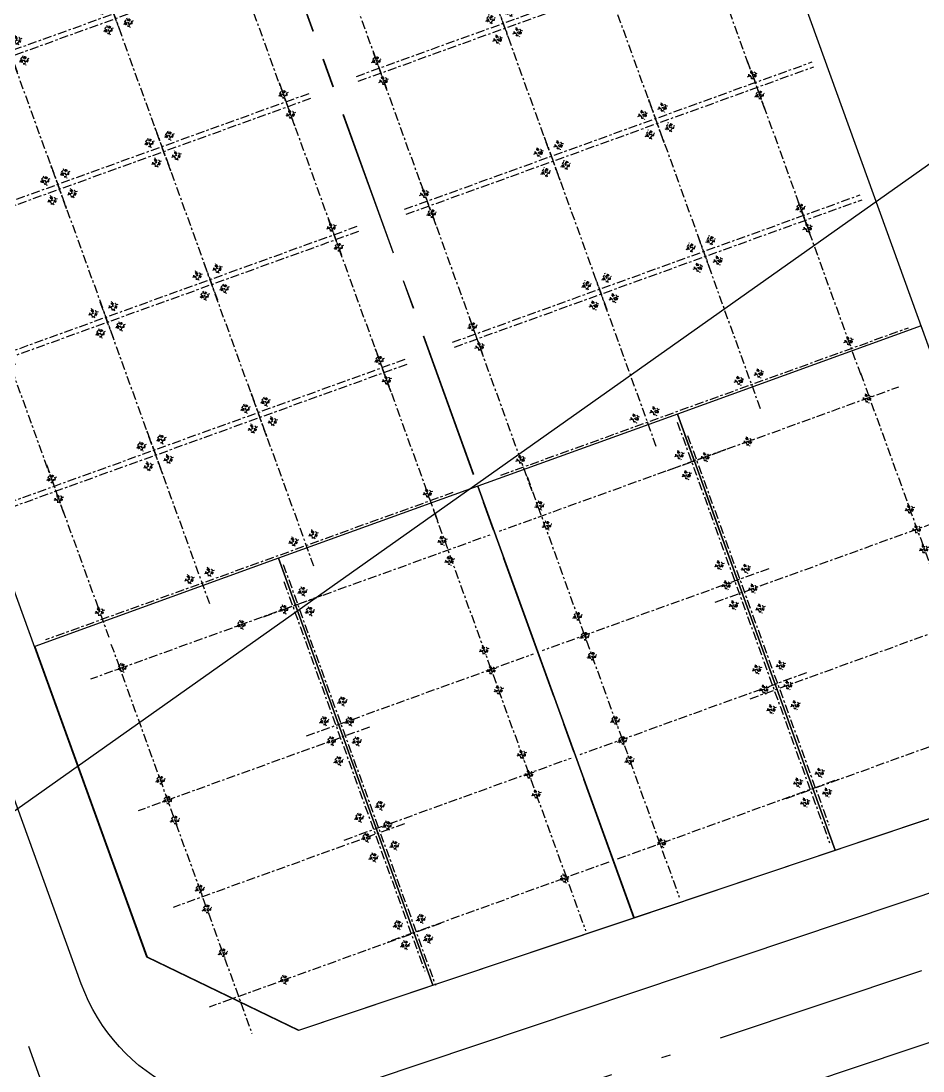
# Model space of a CAD drawing. Header units: metres. Extents: x 568006 to 1139366, y 2064802 to 4131555.
# Drawn here: x 569830.66 to 569868.94, y 2065932.78 to 2065977.34 of the extents above; entities that cross this region are included whole.
import ezdxf
from ezdxf.enums import TextEntityAlignment as Align
from ezdxf.xclip import XClip

# ---------------------------------------------------------------- set-up
doc = ezdxf.new("R2010")
doc.units = ezdxf.units.M
doc.header["$XCLIPFRAME"] = 0
for name, pattern in [('ACAD_ISO10W100', [18.5, 12, -3, 0.5, -3]), ('CENTER', [2, 1.25, -0.25, 0.25, -0.25]), ('CENTER2', [1.125, 0.75, -0.125, 0.125, -0.125]), ('HIDDEN', [0.375, 0.25, -0.125])]:
    doc.linetypes.add(name, pattern=pattern)
doc.layers.get('0').update_dxf_attribs({"linetype": 'CONTINUOUS'})
doc.layers.get('DEFPOINTS').update_dxf_attribs({"color": 152, "linetype": 'CONTINUOUS'})
for name, color, linetype, lineweight in [('-WALL', 4, 'CONTINUOUS', 35), ('A-KY HIEU', 34, 'CONTINUOUS', 20), ('E- RANH GIOI', 1, 'CENTER', 13), ('hung-demlonha', 7, 'CONTINUOUS', 15)]:
    doc.layers.add(name, color=color, linetype=linetype, lineweight=lineweight)
for name, color, linetype in [('01.AXIS', 160, 'CENTER2'), ('CDC.01.AXIS', 160, 'CENTER2'), ('ChiaLo', 128, 'CENTER'), ('datOlienke', 42, 'CONTINUOUS'), ('ghi_chu', 7, 'CONTINUOUS'), ('LogDg', 7, 'CONTINUOUS'), ('LoLK', 6, 'CONTINUOUS'), ('TimDg', 222, 'CONTINUOUS'), ('ViaHeS', 32, 'CONTINUOUS')]:
    doc.layers.add(name, color=color, linetype=linetype)
doc.layers.add('KCS_Plotter', color=11, linetype='CONTINUOUS', plot=False)
doc.styles.add('QH1', font='arialbd.ttf', dxfattribs={"width": 0.8})

# ---------------------------------------------------------------- blocks, each defined once
blk = doc.blocks.new('A$C33BC4D2A')
at = {"layer": 'A-KY HIEU', "color": 0, "const_width": 1.022}
blk.add_lwpolyline([(14.345, -292.097), (14.345, -4.903), (414.985, -4.903), (414.985, -292.097)], close=True, dxfattribs=at)
at = {"layer": 'DEFPOINTS', "color": 125}
blk.add_lwpolyline([(0, -297), (420, -297), (420, 0), (0, 0)], close=True, dxfattribs=at)
blk = doc.blocks.new('A$C758D662A')
at = {"linetype": 'HIDDEN', "ltscale": 500}
for radius in [300, 200]:
    blk.add_circle((0, 0), radius, dxfattribs=at)
at = {"layer": 'CDC.01.AXIS', "ltscale": 200}
for p, q in [((437, 0), (-437, 0)), ((0, 437), (0, -437))]:
    blk.add_line(p, q, dxfattribs=at)
blk = doc.blocks.new('MAU M1SH')
at = {"layer": '01.AXIS', "ltscale": 500}
for p, q in [((-370, 15724), (-370, -2671)), ((5410, 15724), (5410, -2671)), ((-1468, 14700), (6323, 14700)), ((-1468, 9100), (6323, 9100)), ((-1468, 4400), (6323, 4400)), ((-1575, -100), (6216, -100))]:
    blk.add_line(p, q, dxfattribs=at)
at = {"xscale": 0.5, "yscale": 0.5, "zscale": 0.5}
for p in [(-30, 14700), (5070, 14700), (-30, 9550), (5070, 9550), (-30, 8650), (5070, 8650), (-30, 4850), (5070, 4850), (-30, 3950), (5070, 3950), (-30, -100), (5070, -100)]:
    blk.add_blockref('A$C758D662A', p, dxfattribs=at)
blk = doc.blocks.new('MAU M3SH')
at = {"layer": '01.AXIS', "ltscale": 500}
for p, q in [((-840, 16482), (-840, -2500)), ((5940, 16482), (5940, -2500)), ((7481, 14690), (-2753, 14690)), ((7481, 9310), (-2753, 9310)), ((7481, 4610), (-2753, 4610)), ((-2753, -90), (7221, -90))]:
    blk.add_line(p, q, dxfattribs=at)
at = {"yscale": 0.4999999999999999, "zscale": 0.4999999999999999}
for p, xscale in [((-750, 15140), -0.4999999999999999), ((5550, 15140), 0.4999999999999999), ((-750, 14240), -0.4999999999999999), ((5550, 14240), 0.4999999999999999), ((-840, 10171), -0.4999999999999999), ((5550, 10171), 0.4999999999999999), ((-840, 9271), -0.4999999999999999), ((5550, 9271), 0.4999999999999999), ((-840, 8371), -0.4999999999999999), ((5550, 8371), 0.4999999999999999), ((-840, 5470), -0.4999999999999999), ((5550, 5470), 0.4999999999999999), ((-840, 4570), -0.4999999999999999), ((5550, 4570), 0.4999999999999999), ((-840, 3670), -0.4999999999999999), ((5550, 3670), 0.4999999999999999), ((5550, 360), 0.4999999999999999), ((-750, -90), 0.4999999999999999), ((5550, -540), 0.4999999999999999)]:
    blk.add_blockref('A$C758D662A', p, dxfattribs=dict(at, xscale=xscale))
blk = doc.blocks.new('MAU M2SH')
at = {"layer": '01.AXIS', "ltscale": 500}
for p, q in [((-540, 15801), (-540, -1785)), ((7260, 15801), (7260, -1785)), ((-1853, 14690), (8586, 14690)), ((-1853, 8750), (8586, 8750)), ((-1853, 4390), (8586, 4390)), ((-1853, -110), (8586, -110))]:
    blk.add_line(p, q, dxfattribs=at)
at = {"xscale": 0.4999999999999999, "yscale": 0.4999999999999999, "zscale": 0.4999999999999999}
for p in [(-142, 14690), (1778, 14690), (7158, 14690), (-142, 9650), (7248, 9650), (-142, 8750), (7248, 8750), (-142, 7850), (7248, 7850), (-142, 5290), (7248, 4740), (-142, 4390), (7248, 3840), (-142, 3490), (7248, 1860), (-142, 440), (5188, -100), (-142, -460)]:
    blk.add_blockref('A$C758D662A', p, dxfattribs=at)
blk = doc.blocks.new('tmbc_khub')
at = {"layer": 'ChiaLo', "ltscale": 5}
for points in [[(-65.52, 245.455), (-111.385, 372.263)], [(-65.51, 245.463), (-111.374, 372.271)], [(-56.975, 248.327), (-63.671, 266.841)], [(-74.044, 242.599), (-80.598, 260.718)]]:
    blk.add_lwpolyline(points, dxfattribs=at)
at = {"layer": 'datOlienke'}
blk.add_lwpolyline([(-79.746, 240.681), (-86.187, 243.793), (-128.492, 360.759), (-125.49, 367.161), (-97.279, 377.365), (-90.876, 374.364), (-48.255, 256.522), (-51.294, 250.23)], close=True, dxfattribs=at)
at = {"layer": 'LogDg'}
for points in [[(-126.511, 369.982), (-95.478, 381.206, -0.414214), (-85.234, 376.404), (-42.629, 258.608, -0.421043), (-47.607, 248.303), (-78.9, 237.801, -0.407417), (-88.969, 242.664), (-131.313, 359.738, -0.414214)], [(-215.799, 185.529, 0.400458), (-220.949, 175.76), (-212.748, 146.869, 0.428104), (-202.507, 141.469), (-29.916, 199.39, 0.421043), (-24.938, 209.695), (-35.144, 237.914, 0.407417), (-45.212, 242.777)]]:
    blk.add_lwpolyline(points, format="xyb", close=True, dxfattribs=at)
at = {"layer": 'LoLK'}
for points in [[(-53.327, 270.582), (-63.671, 266.841), (-56.975, 248.327), (-51.284, 250.237), (-48.244, 256.53)], [(-63.671, 266.841), (-72.135, 263.779), (-65.51, 245.463), (-56.975, 248.327)], [(-72.135, 263.779), (-80.598, 260.718), (-74.044, 242.599), (-65.51, 245.463)], [(-80.598, 260.718), (-90.942, 256.977), (-86.176, 243.8), (-79.735, 240.689), (-74.044, 242.599)]]:
    blk.add_lwpolyline(points, close=True, dxfattribs=at)
at = {"layer": 'TimDg', "linetype": 'ACAD_ISO10W100', "ltscale": 0.75}
blk.add_lwpolyline([(-88.135, 231.537), (-175.4, 472.813)], dxfattribs=at)
blk.add_lwpolyline([(-377.535, 134.416), (-34.22, 249.631, 0.050829), (-28.678, 252.141), (203.834, 387.416)], format="xyb", dxfattribs=at)
at = {"layer": 'ViaHeS'}
blk.add_lwpolyline([(-79.746, 240.681), (-86.187, 243.793), (-128.492, 360.759), (-125.49, 367.161), (-97.279, 377.365), (-90.876, 374.364), (-48.255, 256.522), (-51.294, 250.23)], close=True, dxfattribs=at)
at = {"layer": '-WALL'}
for name, p, xscale, yscale, zscale, rotation in [('MAU M1SH', (-64.345, 291.607), -0.001, 0.001, 0.001, 109.8844192741507), ('MAU M1SH', (-97.984, 285.818), 0.001, 0.001, 0.001, 289.8841386995391), ('MAU M1SH', (-60.591, 281.225), 0.0009999999999999998, 0.0009999999999999998, 0.0009999999999999998, 109.8842788567343), ('MAU M1SH', (-94.229, 275.436), -0.0009999999999999998, 0.0009999999999999998, 0.0009999999999999998, 289.8842791169554), ('MAU M1SH', (-60.264, 280.322), -0.001, 0.001, 0.001, 109.8844192741507), ('MAU M1SH', (-93.902, 274.533), 0.001, 0.001, 0.001, 289.8841386995391), ('MAU M1SH', (-56.509, 269.941), 0.001, 0.001, 0.001, 109.8844194458482), ('MAU M1SH', (-90.148, 264.152), -0.0009999999999999998, 0.0009999999999999998, 0.0009999999999999998, 289.8842791169554), ('MAU M1SH', (-89.821, 263.249), 0.001, 0.001, 0.001, 289.8841386995391), ('MAU M2SH', (-57.347, 251.26), 0.001, 0.001, 0.001, 19.9200609284738), ('MAU M3SH', (-63.657, 248.977), 0.001, 0.001, 0.001, 19.88099663727575), ('MAU M3SH', (-69.205, 246.97), -0.0009999999999999998, 0.001, 0.001, 19.88410657060159), ('MAU M2SH', (-75.506, 244.691), -0.0009999999999999998, 0.001, 0.001, 19.88382606580716)]:
    blk.add_blockref(name, p, dxfattribs=dict(at, xscale=xscale, yscale=yscale, zscale=zscale, rotation=rotation))
at = {"layer": 'hung-demlonha', "color": 7, "ltscale": 5, "style": 'QH1', "width": 0.65}
for tag, p in [('BT04', (-109.598, 191.643)), ('BT06', (-305.798, 171.199)), ('BT05', (-282.572, 137.244))]:
    blk.add_attdef(tag, text='', height=3.96, rotation=0, dxfattribs=at).set_placement(p, align=Align.CENTER)

msp = doc.modelspace()

# ---------------------------------------------------------------- linework, layer by layer
at = {"layer": 'KCS_Plotter', "extrusion": (-2.4685e-06, 4.62064e-06, 1)}
msp.add_line((569313.502, 2065578.308, 0), (570201.523, 2066206.266, 0), dxfattribs=at)

# ---------------------------------------------------------------- block references
at = {"layer": 'E- RANH GIOI', "extrusion": (-2.4685e-06, 4.62064e-06, 1), "xscale": 2.114336868039268, "yscale": 2.114336868039268, "zscale": 2.114336868039268}
msp.add_blockref('A$C33BC4D2A', (569313.502, 2066206.266, 8.139), dxfattribs=at)

# ---------------------------------------------------------------- next in the draw order: block references
at = {"layer": 'ghi_chu'}
ref = msp.add_blockref('tmbc_khub', (569922.191, 2065693.817), dxfattribs=at)
XClip(ref).set_block_clipping_path([(-391.9901366149, 0), (0, 477.830198009)])

doc.saveas('drawing.dxf')
